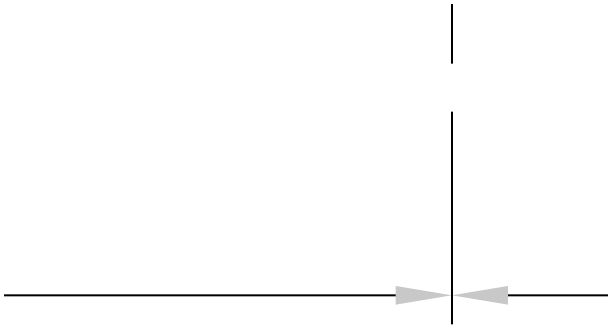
# Model space of a CAD drawing. Extents: x -17.4 to 61.4, y -22.6 to 16.1.
# Drawn here: x 17.693 to 19.522, y -0.117 to 0.854 of the extents above; entities that cross this region are included whole.
import ezdxf

# ---------------------------------------------------------------- set-up
doc = ezdxf.new("R2010")
doc.units = 0
doc.header["$LTSCALE"] = 2
doc.linetypes.add('CENTER2', pattern=[1.125, 0.75, -0.125, 0.125, -0.125])
doc.layers.get('0').update_dxf_attribs({"linetype": 'CONTINUOUS'})
doc.styles.get("Standard").update_dxf_attribs({"font": 'isocp.shx'})
doc.dimstyles.new('SYSTRA50', dxfattribs={"dimscale": 0.05, "dimtxt": 3.5, "dimasz": 3.5, "dimexe": 1.8, "dimexo": 3, "dimgap": 1, "dimtad": 1, "dimdec": 3, "dimzin": 0, "dimdsep": 46, "dimtxsty": 'Standard', "dimcen": 1, "dimclrd": 10, "dimclre": 10, "dimclrt": 50, "dimadec": 0, "dimazin": 0, "dimtfac": 1, "dimtdec": 3, "dimtix": 1, "dimtmove": 2, "dimatfit": 3, "dimfxl": 1, "dimtolj": 1, "dimtzin": 0, "dimarcsym": 0})

# ---------------------------------------------------------------- blocks, each defined once
blk = doc.blocks.new('*D14')
at = {"color": 10, "lineweight": -2, "transparency": 16777216}
for p, q in [((15.0609, 0.5436), (15.0609, -0.1173)), ((19.0609, 0.5436), (19.0609, -0.1173)), ((15.2359, -0.0273), (18.8859, -0.0273))]:
    blk.add_line(p, q, dxfattribs=at)
at = {"color": 10, "transparency": 16777216}
for points in [[(15.2359, 0.0019), (15.2359, -0.0565), (15.0609, -0.0273)], [(18.8859, 0.0019), (18.8859, -0.0565), (19.0609, -0.0273)]]:
    blk.add_solid(points, dxfattribs=at)
at = {"color": 50, "transparency": 16777216, "insert": (17.0609, 0.1102), "char_height": 0.175, "attachment_point": 5}
blk.add_mtext('\\A1;4.000', dxfattribs=at)
blk = doc.blocks.new('*D15')
at = {"color": 10, "lineweight": -2, "transparency": 16777216}
for p, q in [((19.0609, 0.5436), (19.0609, -0.1173)), ((21.7109, 0.5436), (21.7109, -0.1173)), ((19.2359, -0.0273), (21.5359, -0.0273))]:
    blk.add_line(p, q, dxfattribs=at)
at = {"color": 10, "transparency": 16777216}
for points in [[(19.2359, 0.0019), (19.2359, -0.0565), (19.0609, -0.0273)], [(21.5359, 0.0019), (21.5359, -0.0565), (21.7109, -0.0273)]]:
    blk.add_solid(points, dxfattribs=at)
at = {"color": 50, "transparency": 16777216, "insert": (20.3859, 0.1102), "char_height": 0.175, "attachment_point": 5}
blk.add_mtext('\\A1;2.650', dxfattribs=at)

msp = doc.modelspace()

# ---------------------------------------------------------------- linework, layer by layer
at = {"color": 1, "linetype": 'CENTER2'}
msp.add_line((19.0609, 6.2508), (19.0609, 0.6936), dxfattribs=at)

# ---------------------------------------------------------------- dimensions: what is measured, and where the dimension line sits
for base, p1, p2, picture, middle in [((19.0609, -0.0273), (15.0609, 0.6936), (19.0609, 0.6936), '*D14', (17.0609, 0.1102)), ((21.7109, -0.0273), (19.0609, 0.6936), (21.7109, 0.6936), '*D15', (20.3859, 0.1102))]:
    dim = msp.add_linear_dim(base=base, p1=p1, p2=p2, dimstyle='SYSTRA50')
    dim.commit()
    dim.dimension.update_dxf_attribs({"geometry": picture, "text_midpoint": middle})

doc.saveas('drawing.dxf')
